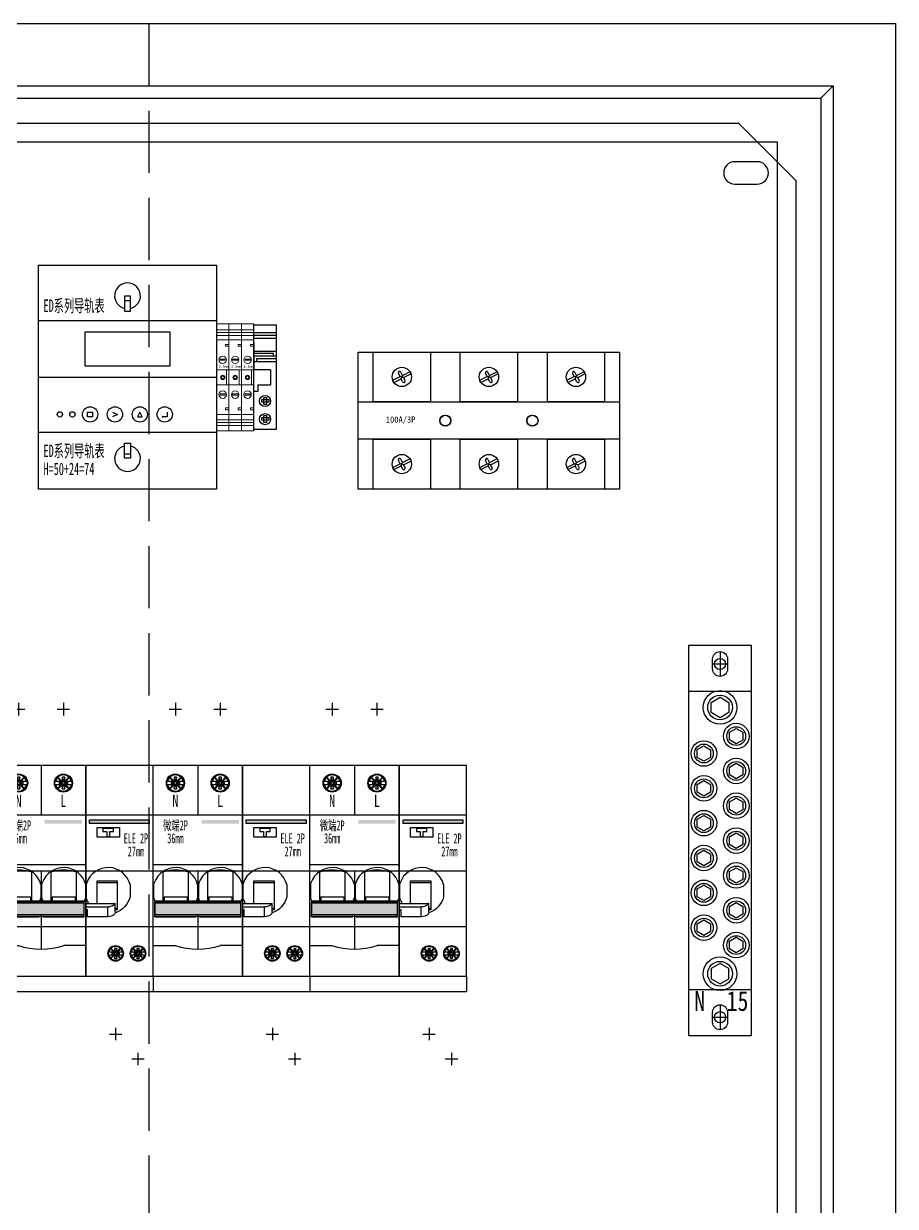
# Model space of a CAD drawing. Extents: x 1587288 to 1587888, y 413858 to 414858.
# Drawn here: x 1587537.9 to 1587888.3, y 414382.1 to 414857.5 of the extents above; entities that cross this region are included whole.
import ezdxf
from ezdxf.enums import TextEntityAlignment as Align

# ---------------------------------------------------------------- set-up
doc = ezdxf.new("R2010")
doc.units = 0
doc.header["$MEASUREMENT"] = 0
doc.linetypes.add('DASH', pattern=[0.35, 0.25, -0.1])
doc.linetypes.add('LYJS-XX', pattern=[0.35, 0.25, -0.1])
for name, color, linetype in [('LY-JS-BJ', 7, 'Continuous'), ('LY-JS-YQJ', 7, 'Continuous'), ('布置图', 20, 'Continuous')]:
    doc.layers.add(name, color=color, linetype=linetype)
doc.layers.add('LY-二次控制图', color=7, linetype='Continuous', lineweight=18)
doc.styles.add('-宋体', font='', dxfattribs={"width": 0.65})
doc.styles.add('LY-SJ-元器件', font='', dxfattribs={"width": 0.6, "height": 4})
doc.styles.add('宋体', font='', dxfattribs={"width": 0.8, "height": 3.5})
doc.styles.get('-宋体').set_extended_font_data('NSimSun')
doc.styles.get('LY-SJ-元器件').set_extended_font_data('SimSun')
doc.styles.get('宋体').set_extended_font_data('SimSun')

# ---------------------------------------------------------------- blocks, each defined once
blk = doc.blocks.new('A$C7F2E4CF4')
at = {"layer": 'LY-JS-YQJ', "color": 1, "linetype": 'DASH'}
for p, q in [((0, 5), (0, -5)), ((-3, 0), (3, 0))]:
    blk.add_line(p, q, dxfattribs=at)
at = {"layer": 'LY-JS-YQJ', "color": 0, "linetype": 'ByBlock'}
blk.add_lwpolyline([(0, 5), (0, 5, -0.414214), (3, 2), (3, -2, -0.414214), (0, -5), (0, -5, -0.414214), (-3, -2), (-3, 2, -0.414214)], format="xyb", close=True, dxfattribs=at)
blk = doc.blocks.new('15位零排2021')
at = {"layer": 'LY-JS-YQJ', "color": 2, "linetype": 'ByBlock'}
blk.add_lwpolyline([(25, 157), (25, 0), (0, 0), (0, 157)], close=True, dxfattribs=at)
for points in [[(0, 138.5), (25, 138.5)], [(25, 18.5), (0, 18.5)]]:
    blk.add_lwpolyline(points, dxfattribs=at)
at = {"layer": 'LY-JS-YQJ', "color": 3}
for points in [[(12.49, 127.91), (8.94, 129.97), (8.96, 134.07), (12.51, 136.1), (16.06, 134.04), (16.04, 129.94)], [(18.99, 117.38), (16.29, 118.95), (16.3, 122.07), (19.01, 123.62), (21.71, 122.05), (21.7, 118.93)], [(5.99, 110.38), (3.29, 111.95), (3.3, 115.07), (6.01, 116.62), (8.71, 115.05), (8.7, 111.93)], [(18.99, 103.38), (16.29, 104.95), (16.3, 108.07), (19.01, 109.62), (21.71, 108.05), (21.7, 104.93)], [(5.99, 96.38), (3.29, 97.95), (3.3, 101.07), (6.01, 102.62), (8.71, 101.05), (8.7, 97.93)], [(18.99, 89.38), (16.29, 90.95), (16.3, 94.07), (19.01, 95.62), (21.71, 94.05), (21.7, 90.93)], [(5.99, 82.38), (3.29, 83.95), (3.3, 87.07), (6.01, 88.62), (8.71, 87.05), (8.7, 83.93)], [(18.99, 75.38), (16.29, 76.95), (16.3, 80.07), (19.01, 81.62), (21.71, 80.05), (21.7, 76.93)], [(5.99, 68.38), (3.29, 69.95), (3.3, 73.07), (6.01, 74.62), (8.71, 73.05), (8.7, 69.93)], [(18.99, 61.38), (16.29, 62.95), (16.3, 66.07), (19.01, 67.62), (21.71, 66.05), (21.7, 62.93)], [(5.99, 54.38), (3.29, 55.95), (3.3, 59.07), (6.01, 60.62), (8.71, 59.05), (8.7, 55.93)], [(18.99, 47.38), (16.29, 48.95), (16.3, 52.07), (19.01, 53.62), (21.71, 52.05), (21.7, 48.93)], [(5.99, 40.38), (3.29, 41.95), (3.3, 45.07), (6.01, 46.62), (8.71, 45.05), (8.7, 41.93)], [(18.99, 33.38), (16.29, 34.95), (16.3, 38.07), (19.01, 39.62), (21.71, 38.05), (21.7, 34.93)], [(12.49, 29.09), (8.94, 27.03), (8.96, 22.93), (12.51, 20.9), (16.06, 22.96), (16.04, 27.06)]]:
    blk.add_lwpolyline(points, close=True, dxfattribs=at)
for centre, radius in [((12.5, 132.01), 6.76), ((12.5, 132.01), 4.97), ((19, 120.5), 5.14), ((19, 120.5), 3.78), ((6, 113.5), 5.14), ((6, 113.5), 3.78), ((19, 106.5), 5.14), ((19, 106.5), 3.78), ((6, 99.5), 5.14), ((6, 99.5), 3.78), ((19, 92.5), 5.14), ((19, 92.5), 3.78), ((6, 85.5), 5.14), ((6, 85.5), 3.78), ((19, 78.5), 5.14), ((19, 78.5), 3.78), ((6, 71.5), 5.14), ((6, 71.5), 3.78), ((19, 64.5), 5.14), ((19, 64.5), 3.78), ((6, 57.5), 5.14), ((6, 57.5), 3.78), ((19, 50.5), 5.14), ((19, 50.5), 3.78), ((6, 43.5), 5.14), ((6, 43.5), 3.78), ((19, 36.5), 5.14), ((19, 36.5), 3.78), ((12.5, 24.99), 6.76), ((12.5, 24.99), 4.97)]:
    blk.add_circle(centre, radius, dxfattribs=at)
at = {"layer": 'LY-JS-YQJ', "color": 0}
for p in [(12.5, 149.5), (12.5, 7.5)]:
    blk.add_blockref('A$C7F2E4CF4', p, dxfattribs=at)
at = {"layer": 'LY-JS-YQJ', "color": 1, "style": '-宋体', "width": 0.8}
blk.add_text('N', height=8, dxfattribs=at).set_placement((2.16, 10.05))
at = {"layer": 'LY-JS-YQJ', "color": 4, "style": '-宋体', "width": 0.8}
blk.add_text('15', height=8, dxfattribs=at).set_placement((15.18, 10.05))
blk = doc.blocks.new('A$Ccfe704a4')
for p, q in [((-88.21, -9.81), (-88.87, -8.52)), ((-88.04, -6.11), (-88.04, -6.07)), ((-87.24, -9.32), (-87.9, -8.03)), ((-87.76, -10.71), (-87.24, -9.32)), ((-87.24, -9.32), (-84.33, -7.85)), ((-86.79, -10.22), (-83.88, -8.75)), ((-86.75, -6.15), (-86.75, -6.07)), ((-53.21, -9.81), (-53.87, -8.52)), ((-53.04, -6.11), (-53.04, -6.07)), ((-52.24, -9.32), (-52.9, -8.03)), ((-52.76, -10.71), (-52.24, -9.32)), ((-52.24, -9.32), (-49.33, -7.85)), ((-51.79, -10.22), (-48.88, -8.75)), ((-51.75, -6.15), (-51.75, -6.07)), ((-18.21, -9.81), (-18.87, -8.52)), ((-18.04, -6.11), (-18.04, -6.07)), ((-17.24, -9.32), (-17.9, -8.03)), ((-17.76, -10.71), (-17.24, -9.32)), ((-17.24, -9.32), (-14.33, -7.85)), ((-16.79, -10.22), (-13.88, -8.75)), ((-16.75, -6.15), (-16.75, -6.07)), ((-91.17, -11.31), (-88.21, -9.81)), ((-90.7, -12.2), (-87.76, -10.71)), ((-86.79, -10.22), (-88.21, -9.81)), ((-87.16, -11.89), (-87.76, -10.71)), ((-86.19, -11.4), (-86.79, -10.22)), ((-56.17, -11.31), (-53.21, -9.81)), ((-55.7, -12.2), (-52.76, -10.71)), ((-51.79, -10.22), (-53.21, -9.81)), ((-52.16, -11.89), (-52.76, -10.71)), ((-51.19, -11.4), (-51.79, -10.22)), ((-21.17, -11.31), (-18.21, -9.81)), ((-20.7, -12.2), (-17.76, -10.71)), ((-16.79, -10.22), (-18.21, -9.81)), ((-17.16, -11.89), (-17.76, -10.71)), ((-16.19, -11.4), (-16.79, -10.22)), ((-76, -20), (-64, -20)), ((-88.04, -41.11), (-88.04, -41.07)), ((-86.75, -41.15), (-86.75, -41.07)), ((-53.04, -41.11), (-53.04, -41.07)), ((-51.75, -41.15), (-51.75, -41.07)), ((-18.04, -41.11), (-18.04, -41.07)), ((-16.75, -41.15), (-16.75, -41.07)), ((-91.17, -46.31), (-88.21, -44.81)), ((-90.7, -47.2), (-87.76, -45.71)), ((-88.21, -44.81), (-88.87, -43.52)), ((-86.79, -45.22), (-88.21, -44.81)), ((-87.24, -44.32), (-87.9, -43.03)), ((-87.76, -45.71), (-87.24, -44.32)), ((-87.16, -46.89), (-87.76, -45.71)), ((-87.24, -44.32), (-84.33, -42.85)), ((-86.79, -45.22), (-83.88, -43.75)), ((-86.19, -46.4), (-86.79, -45.22)), ((-56.17, -46.31), (-53.21, -44.81)), ((-55.7, -47.2), (-52.76, -45.71)), ((-53.21, -44.81), (-53.87, -43.52)), ((-51.79, -45.22), (-53.21, -44.81)), ((-52.24, -44.32), (-52.9, -43.03)), ((-52.76, -45.71), (-52.24, -44.32)), ((-52.16, -46.89), (-52.76, -45.71)), ((-52.24, -44.32), (-49.33, -42.85)), ((-51.79, -45.22), (-48.88, -43.75)), ((-51.19, -46.4), (-51.79, -45.22)), ((-21.17, -46.31), (-18.21, -44.81)), ((-20.7, -47.2), (-17.76, -45.71)), ((-18.21, -44.81), (-18.87, -43.52)), ((-16.79, -45.22), (-18.21, -44.81)), ((-17.24, -44.32), (-17.9, -43.03)), ((-17.76, -45.71), (-17.24, -44.32)), ((-17.16, -46.89), (-17.76, -45.71)), ((-17.24, -44.32), (-14.33, -42.85)), ((-16.79, -45.22), (-13.88, -43.75)), ((-16.19, -46.4), (-16.79, -45.22))]:
    blk.add_line(p, q)
for points in [[(-105, 0), (0, 0), (0, -55), (-105, -55)], [(-99, 0), (-76, 0), (-76, -20), (-99, -20)], [(-64, 0), (-41, 0), (-41, -20), (-64, -20)], [(-29, 0), (-6, 0), (-6, -20), (-29, -20)], [(-105, -20), (0, -20), (0, -35), (-105, -35)], [(-99, -35), (-76, -35), (-76, -55), (-99, -55)], [(-64, -35), (-41, -35), (-41, -55), (-64, -55)], [(-29, -35), (-6, -35), (-6, -55), (-29, -55)]]:
    blk.add_lwpolyline(points, close=True)
for centre, radius in [((-87.5, -9.95), 3.88), ((-52.5, -9.95), 3.88), ((-17.5, -9.95), 3.88), ((-70, -27.5), 2.15), ((-35, -27.5), 2.15), ((-87.5, -44.95), 3.88), ((-52.5, -44.95), 3.88), ((-17.5, -44.95), 3.88)]:
    blk.add_circle(centre, radius)
for centre, start, end in [((-88.38, -8.27), 26.8565, 206.8565), ((-53.38, -8.27), 26.8565, 206.8565), ((-18.38, -8.27), 26.8565, 206.8565), ((-86.67, -11.65), 206.8565, 26.8565), ((-51.67, -11.65), 206.8565, 26.8565), ((-16.67, -11.65), 206.8565, 26.8565), ((-88.38, -43.27), 26.8565, 206.8565), ((-53.38, -43.27), 26.8565, 206.8565), ((-18.38, -43.27), 26.8565, 206.8565), ((-86.67, -46.65), 206.8565, 26.8565), ((-51.67, -46.65), 206.8565, 26.8565), ((-16.67, -46.65), 206.8565, 26.8565)]:
    blk.add_arc(centre, 0.545, start, end)
at = {"insert": (-93.93, -25.82), "char_height": 2.5, "width": 3.1179, "attachment_point": 1}
blk.add_mtext('100A/3P', dxfattribs=at)
blk = doc.blocks.new('TC100A 3P')
at = {"color": 6}
for centre in [(35.36, 27.17), (70.36, 27.17)]:
    blk.add_circle(centre, 2.25, dxfattribs=at)
at = {"color": 0}
blk.add_blockref('A$Ccfe704a4', (105.36, 54.67), dxfattribs=at)
blk = doc.blocks.new('端子堵头')
at = {"layer": 'LY-JS-YQJ'}
for p, q in [((0, 39.03), (9, 39.03)), ((0, 37.96), (9, 37.96)), ((0, 36.73), (9, 36.73)), ((0, 35), (0, 24)), ((9, 35), (9, 24)), ((9, 34.58), (9, 33.47)), ((0, 31.48), (9, 31.48)), ((7.97, 30.59), (0, 30.59)), ((0, 29.53), (9, 29.53)), ((1.25, 27.32), (1.25, 28.56)), ((1.25, 28.56), (9, 28.56)), ((7.97, 29.53), (7.97, 30.59)), ((0, 27.32), (9, 27.32)), ((6.66, 24), (0, 24)), ((6.66, 24), (6.66, 18)), ((1.59, 15.27), (0, 15.27)), ((1.59, 18), (1.59, 15.27)), ((1.59, 18), (6.66, 18))]:
    blk.add_line(p, q, dxfattribs=at)
for points in [[(0, 42), (9, 42), (9, 0), (0, 0)], [(3.2, 12.05), (6.01, 12.05), (6.01, 10.99), (3.2, 10.99)], [(5.06, 12.84), (5.06, 10.03), (3.99, 10.03), (3.99, 12.84)], [(3.2, 4.76), (6.01, 4.76), (6.01, 3.69), (3.2, 3.69)], [(5.13, 5.6), (5.13, 2.79), (4.06, 2.79), (4.06, 5.6)]]:
    blk.add_lwpolyline(points, close=True, dxfattribs=at)
for centre in [(4.54, 11.43), (4.54, 4.14)]:
    blk.add_circle(centre, 2.23, dxfattribs=at)
blk = doc.blocks.new('A$C03D07FCC')
for p, q in [((0, 19.03), (5, 19.03)), ((5, 19.03), (10, 19.03)), ((0, 17.96), (5, 17.96)), ((0, 16.73), (5, 16.73)), ((5, 17.96), (10, 17.96)), ((5, 16.73), (10, 16.73)), ((5, 13.21), (3.66, 13.21)), ((3.66, 13.21), (3.66, 12.43)), ((3.66, 12.43), (5, 12.43)), ((5, 12.43), (5, 11.32)), ((10, 13.21), (8.66, 13.21)), ((8.66, 13.21), (8.66, 12.43)), ((8.66, 12.43), (10, 12.43)), ((0, 3), (5, 3)), ((4.07, 3), (4.07, -3)), ((5, 3), (10, 3)), ((9.07, 3), (9.07, -3)), ((0, -3), (5, -3)), ((5, -3), (10, -3)), ((5, -12.33), (3.66, -12.33)), ((3.66, -12.33), (3.66, -13.11)), ((3.66, -13.11), (5, -13.11)), ((10, -12.33), (8.66, -12.33)), ((8.66, -12.33), (8.66, -13.11)), ((8.66, -13.11), (10, -13.11)), ((0, -17.12), (5, -17.12)), ((0, -18.19), (5, -18.19)), ((5, -17.12), (10, -17.12)), ((5, -18.19), (10, -18.19)), ((0, -19.42), (5, -19.42)), ((5, -19.42), (10, -19.42))]:
    blk.add_line(p, q)
at = {"color": 2}
for p, q in [((10, 19.03), (15, 19.03)), ((10, 17.96), (15, 17.96)), ((10, 16.73), (15, 16.73)), ((10, 12.43), (10, 11.32)), ((15, 13.21), (13.66, 13.21)), ((13.66, 13.21), (13.66, 12.43)), ((13.66, 12.43), (15, 12.43)), ((15, 12.43), (15, 11.32)), ((10, 3), (15, 3)), ((14.07, 3), (14.07, -3)), ((10, -3), (15, -3)), ((15, -12.33), (13.66, -12.33)), ((13.66, -12.33), (13.66, -13.11)), ((13.66, -13.11), (15, -13.11)), ((10, -17.12), (15, -17.12)), ((10, -18.19), (15, -18.19)), ((10, -19.42), (15, -19.42))]:
    blk.add_line(p, q, dxfattribs=at)
for points in [[(0, 21.5), (5, 21.5), (5, -21.5), (0, -21.5)], [(5, 21.5), (10, 21.5), (10, -21.5), (5, -21.5)], [(0, 15), (5, 15), (5, -15), (0, -15)], [(5, 15), (10, 15), (10, -15), (5, -15)], [(1.47, 7.3), (3.53, 7.3), (3.53, 6.79), (1.47, 6.79)], [(6.47, 7.3), (8.53, 7.3), (8.53, 6.79), (6.47, 6.79)], [(1.47, -6.71), (3.53, -6.71), (3.53, -7.23), (1.47, -7.23)], [(6.47, -6.71), (8.53, -6.71), (8.53, -7.23), (6.47, -7.23)]]:
    blk.add_lwpolyline(points, close=True)
for points in [[(10, 21.5), (15, 21.5), (15, -21.5), (10, -21.5)], [(10, 15), (15, 15), (15, -15), (10, -15)], [(11.47, 7.3), (13.53, 7.3), (13.53, 6.79), (11.47, 6.79)], [(11.47, -6.71), (13.53, -6.71), (13.53, -7.23), (11.47, -7.23)]]:
    blk.add_lwpolyline(points, close=True, dxfattribs=at)
for centre, radius in [((2.5, 7), 1.5), ((7.5, 7), 1.5), ((2.52, -0.08), 0.879), ((2.52, -0.08), 0.879), ((2.52, -0.08), 0.59), ((7.52, -0.08), 0.879), ((7.52, -0.08), 0.879), ((7.52, -0.08), 0.59), ((2.5, -7), 1.5), ((7.5, -7), 1.5)]:
    blk.add_circle(centre, radius)
for centre, radius in [((12.5, 7), 1.5), ((12.52, -0.08), 0.879), ((12.52, -0.08), 0.879), ((12.52, -0.08), 0.59), ((12.5, -7), 1.5)]:
    blk.add_circle(centre, radius, dxfattribs=at)
at = {"layer": 'LY-二次控制图', "lineweight": -3}
blk.add_blockref('端子堵头', (15, -21), dxfattribs=at)
at = {"char_height": 1, "width": 2.5692, "attachment_point": 1}
for insert in [(0.91, 4.81), (5.91, 4.81)]:
    blk.add_mtext('2.5mm', dxfattribs=dict(at, insert=insert))
at = {"color": 2, "insert": (10.91, 4.81), "char_height": 1, "width": 2.5692, "attachment_point": 1}
blk.add_mtext('2.5mm', dxfattribs=at)
blk = doc.blocks.new('ED系列导轨表-海恩德')
for p, q in [((34.53, 30.78), (36.97, 30.78)), ((29.7, -14.01), (31.7, -14.94)), ((40.7, -14.01), (39.7, -15.86)), ((41.7, -15.86), (40.7, -14.01)), ((31.7, -14.94), (29.7, -15.86)), ((39.7, -15.86), (41.7, -15.86)), ((49.7, -15.86), (50.04, -15.61)), ((49.7, -15.86), (50.04, -16.11)), ((34.53, -30.78), (36.97, -30.78))]:
    blk.add_line(p, q)
at = {"color": 1}
blk.add_line((0, 0), (71.5, 0), dxfattribs=at)
for points in [[(0, 45), (71.5, 45), (71.5, -45), (0, -45)], [(34.53, 26.56), (36.97, 26.56), (36.97, 32.53), (34.53, 32.53)], [(18.77, 18.28), (52.73, 18.28), (52.73, 4.5), (18.77, 4.5)], [(19.7, -14.01), (21.7, -14.01), (21.7, -15.86), (19.7, -15.86)], [(34.53, -26.56), (36.97, -26.56), (36.97, -32.53), (34.53, -32.53)]]:
    blk.add_lwpolyline(points, close=True)
at = {"color": 3}
blk.add_lwpolyline([(0, 22.83), (71.5, 22.83), (71.5, -22.17), (0, -22.17)], close=True, dxfattribs=at)
blk.add_lwpolyline([(51.7, -14.01), (51.7, -15.86), (49.7, -15.86)])
for centre, radius in [((8.57, -14.94), 1.06), ((13.57, -14.94), 1.06), ((20.7, -14.94), 3.07), ((30.7, -14.94), 3.07), ((40.7, -14.94), 3.07), ((50.7, -14.94), 3.07)]:
    blk.add_circle(centre, radius)
for centre, start, end in [((35.75, 32.71), 283.6038, 256.3962), ((35.75, -32.71), 103.6038, 76.3962)]:
    blk.add_arc(centre, 5.18, start, end)
at = {"layer": 'LY-二次控制图', "color": 4, "lineweight": -3, "style": '宋体', "width": 0.6}
for s, p in [('ED系列导轨表', (2.01, 26.24)), ('ED系列导轨表', (2.01, -32.11)), ('H=50+24=74', (2.01, -39.34))]:
    blk.add_text(s, height=5, dxfattribs=at).set_placement(p)
blk = doc.blocks.new('微端2P+ELE-63mm-2022.1')
h = blk.add_hatch(color=3)
h.dxf.hatch_style = 1
h.paths.add_polyline_path([(34.5, 19), (34.5, 20.5), (19.5, 20.5), (19.5, 19)])
h = blk.add_hatch(color=3)
h.dxf.hatch_style = 1
h.paths.add_polyline_path([(61.5, 19), (61.5, 20.5), (37.5, 20.5), (37.5, 19)])
h = blk.add_hatch(color=0)
h.dxf.hatch_style = 1
h.paths.add_polyline_path([(0.7, -12.97), (0.7, -17.47), (35.3, -17.47), (35.3, -12.97)])
at = {"color": 1}
for p, q in [((9, 67.5), (9, 62.5)), ((27, 67.5), (27, 62.5)), ((6.5, 65), (11.5, 65)), ((24.5, 65), (29.5, 65)), ((0, 0), (63, 0))]:
    blk.add_line(p, q, dxfattribs=at)
at = {"color": 0}
for p, q in [((0, 42.5), (36, 42.5)), ((0, -42.5), (0, 42.5)), ((18, 42.5), (18, 22.5)), ((36, 42.5), (36, -42.5)), ((63, -42.5), (63, 42.5)), ((0, 22.5), (36, 22.5)), ((36, 2.5), (0, 2.5)), ((18, 0), (18, -12.22)), ((18, -17.47), (18, -31.46)), ((48.65, -15.61), (47.85, -15.61)), ((36, -22.5), (0, -22.5)), ((0, -42.5), (0, -48.5)), ((36, -42.5), (0, -42.5)), ((63, -42.5), (63, -48.5)), ((0, -48.5), (63, -48.5))]:
    blk.add_line(p, q, dxfattribs=at)
at = {"color": 0, "linetype": 'Continuous', "lineweight": 25}
for p, q in [((5.58, 34.71), (7.95, 34.71)), ((7.95, 35.91), (5.59, 35.91)), ((6.7, 37.82), (6.49, 37.61)), ((6.49, 37.61), (6.6, 37.5)), ((6.6, 37.5), (8.15, 35.95)), ((8.15, 34.67), (6.6, 33.12)), ((6.81, 37.71), (6.7, 37.82)), ((8.39, 36.13), (6.81, 37.71)), ((6.81, 32.91), (8.39, 34.49)), ((7.25, 35.91), (8, 35.46)), ((7.25, 35.91), (7.25, 34.71)), ((7.25, 34.71), (8, 35.16)), ((8, 35.46), (8, 35.16)), ((8.25, 35.46), (8, 35.46)), ((8, 35.16), (8.25, 35.16)), ((9.5, 37.66), (8.5, 37.66)), ((8.5, 37.66), (8.5, 36.46)), ((8.5, 37.66), (8.85, 36.31)), ((8.5, 36.46), (8.85, 35.96)), ((8.5, 34.16), (8.85, 34.65)), ((8.5, 32.96), (8.85, 34.31)), ((8.5, 34.16), (8.5, 32.96)), ((9.15, 36.31), (8.85, 36.31)), ((8.85, 36.31), (8.85, 35.96)), ((8.85, 34.65), (8.85, 34.31)), ((8.85, 34.31), (9.15, 34.31)), ((9.5, 37.66), (9.15, 36.31)), ((9.5, 36.46), (9.15, 35.96)), ((9.15, 35.96), (9.15, 36.31)), ((9.15, 34.31), (9.15, 34.66)), ((9.5, 34.16), (9.15, 34.66)), ((9.15, 34.31), (9.5, 32.96)), ((9.5, 36.46), (9.5, 37.66)), ((9.5, 32.96), (9.5, 34.16)), ((11.19, 37.71), (9.61, 36.13)), ((9.61, 34.49), (11.19, 32.91)), ((10, 35.46), (9.75, 35.46)), ((9.75, 35.16), (10, 35.16)), ((9.85, 35.95), (11.4, 37.5)), ((11.4, 33.12), (9.85, 34.67)), ((10.75, 35.91), (10, 35.46)), ((10, 35.16), (10, 35.46)), ((10.75, 34.71), (10, 35.16)), ((12.42, 35.91), (10.05, 35.91)), ((10.05, 34.71), (12.41, 34.71)), ((10.75, 34.71), (10.75, 35.91)), ((11.3, 37.82), (11.19, 37.71)), ((11.51, 37.61), (11.3, 37.82)), ((11.4, 37.5), (11.51, 37.61)), ((23.58, 34.71), (25.95, 34.71)), ((25.95, 35.91), (23.59, 35.91)), ((24.7, 37.82), (24.49, 37.61)), ((24.49, 37.61), (24.6, 37.5)), ((24.6, 37.5), (26.15, 35.95)), ((26.15, 34.67), (24.6, 33.12)), ((24.81, 37.71), (24.7, 37.82)), ((26.39, 36.13), (24.81, 37.71)), ((24.81, 32.91), (26.39, 34.49)), ((25.25, 35.91), (25.25, 34.71)), ((25.25, 35.91), (26, 35.46)), ((25.25, 34.71), (26, 35.16)), ((26.25, 35.46), (26, 35.46)), ((26, 35.46), (26, 35.16)), ((26, 35.16), (26.25, 35.16)), ((26.5, 37.66), (26.5, 36.46)), ((26.5, 37.66), (26.85, 36.31)), ((27.5, 37.66), (26.5, 37.66)), ((26.5, 36.46), (26.85, 35.96)), ((26.5, 34.16), (26.85, 34.65)), ((26.5, 32.96), (26.85, 34.31)), ((26.5, 34.16), (26.5, 32.96)), ((26.85, 36.31), (26.85, 35.96)), ((27.15, 36.31), (26.85, 36.31)), ((26.85, 34.65), (26.85, 34.31)), ((26.85, 34.31), (27.15, 34.31)), ((27.5, 37.66), (27.15, 36.31)), ((27.5, 36.46), (27.15, 35.96)), ((27.15, 35.96), (27.15, 36.31)), ((27.5, 34.16), (27.15, 34.66)), ((27.15, 34.31), (27.15, 34.66)), ((27.15, 34.31), (27.5, 32.96)), ((27.5, 36.46), (27.5, 37.66)), ((27.5, 32.96), (27.5, 34.16)), ((29.19, 37.71), (27.61, 36.13)), ((27.61, 34.49), (29.19, 32.91)), ((28, 35.46), (27.75, 35.46)), ((27.75, 35.16), (28, 35.16)), ((27.85, 35.95), (29.4, 37.5)), ((29.4, 33.12), (27.85, 34.67)), ((28.75, 35.91), (28, 35.46)), ((28, 35.16), (28, 35.46)), ((28.75, 34.71), (28, 35.16)), ((30.42, 35.91), (28.05, 35.91)), ((28.05, 34.71), (30.41, 34.71)), ((28.75, 34.71), (28.75, 35.91)), ((29.3, 37.82), (29.19, 37.71)), ((29.51, 37.61), (29.3, 37.82)), ((29.4, 37.5), (29.51, 37.61)), ((6.6, 33.12), (6.49, 33.01)), ((6.49, 33.01), (6.7, 32.8)), ((6.7, 32.8), (6.81, 32.91)), ((8.5, 32.96), (9.5, 32.96)), ((9, 31.81), (9, 32.06)), ((11.19, 32.91), (11.3, 32.8)), ((11.3, 32.8), (11.51, 33.01)), ((11.51, 33.01), (11.4, 33.12)), ((24.6, 33.12), (24.49, 33.01)), ((24.49, 33.01), (24.7, 32.8)), ((24.7, 32.8), (24.81, 32.91)), ((26.5, 32.96), (27.5, 32.96)), ((27, 31.81), (27, 32.06)), ((29.19, 32.91), (29.3, 32.8)), ((29.3, 32.8), (29.51, 33.01)), ((29.51, 33.01), (29.4, 33.12)), ((4.1, -12.22), (4.1, -0.35)), ((14.1, -0.35), (14.1, -12.22)), ((22.1, -12.22), (22.1, -0.35)), ((32.1, -0.35), (32.1, -12.22)), ((40.55, -13.08), (40.55, -3.94)), ((40.55, -3.94), (48.65, -3.94)), ((40.55, -4.67), (48.65, -4.67)), ((48.65, -3.94), (48.65, -15.61)), ((0.25, -5.47), (0.25, -10.49)), ((17.95, -5.47), (17.95, -10.49)), ((18.25, -5.47), (18.25, -10.49)), ((35.95, -5.47), (35.95, -10.49)), ((36.11, -5.47), (36.11, -10.49)), ((53.81, -5.47), (53.81, -10.49)), ((0.7, -12.22), (0.7, -12.44)), ((35.3, -12.22), (0.7, -12.22)), ((35.3, -12.44), (0.7, -12.44)), ((0.7, -18.44), (0.7, -12.44)), ((35.3, -12.97), (0.7, -12.97)), ((0.7, -12.97), (0.7, -17.47)), ((4.45, -10.38), (13.75, -10.38)), ((4.45, -10.38), (4.45, -12.22)), ((13.75, -10.38), (13.75, -12.22)), ((22.45, -10.38), (31.75, -10.38)), ((22.45, -10.38), (22.45, -12.22)), ((31.75, -10.38), (31.75, -12.22)), ((35.3, -12.44), (35.3, -12.22)), ((35.3, -18.44), (35.3, -12.44)), ((35.3, -17.47), (35.3, -12.97)), ((36, -13.09), (47.68, -13.09)), ((40.55, -13.08), (47.85, -13.08)), ((47.85, -16.51), (47.85, -13.08)), ((0.7, -17.47), (35.3, -17.47)), ((0.7, -18.13), (35.3, -18.13)), ((0.7, -18.44), (17.3, -18.44)), ((18.7, -18.44), (35.3, -18.44)), ((36, -14.38), (44.85, -14.38)), ((36, -15.45), (36.55, -15.45)), ((36.55, -15.61), (36, -15.61)), ((36.55, -15.45), (36.55, -18.44)), ((44.85, -18.44), (36.55, -18.44)), ((44.85, -18.44), (44.85, -14.38)), ((47.85, -14.99), (48.65, -14.99)), ((47.07, -32.65), (45.04, -32.65)), ((46, -31.01), (45.82, -31.19)), ((45.82, -31.19), (45.91, -31.29)), ((45.91, -31.29), (47.24, -32.62)), ((46.09, -31.1), (46, -31.01)), ((47.45, -32.46), (46.09, -31.1)), ((46.47, -32.65), (46.47, -33.68)), ((46.47, -32.65), (47.11, -33.04)), ((47.11, -33.04), (47.11, -33.29)), ((47.33, -33.04), (47.11, -33.04)), ((47.54, -31.15), (47.84, -32.31)), ((47.54, -31.15), (47.54, -32.18)), ((48.4, -31.15), (47.54, -31.15)), ((47.54, -32.18), (47.84, -32.61)), ((48.1, -32.31), (47.84, -32.31)), ((47.84, -32.31), (47.84, -32.61)), ((48.4, -31.15), (48.1, -32.31)), ((48.4, -32.18), (48.1, -32.61)), ((48.1, -32.61), (48.1, -32.31)), ((48.4, -32.18), (48.4, -31.15)), ((49.85, -31.1), (48.49, -32.46)), ((48.83, -33.04), (48.61, -33.04)), ((48.7, -32.62), (50.03, -31.29)), ((49.47, -32.65), (48.83, -33.04)), ((48.83, -33.29), (48.83, -33.04)), ((50.9, -32.65), (48.87, -32.65)), ((49.47, -33.68), (49.47, -32.65)), ((49.94, -31.01), (49.85, -31.1)), ((50.12, -31.19), (49.94, -31.01)), ((50.03, -31.29), (50.12, -31.19)), ((56.07, -32.65), (54.04, -32.65)), ((55, -31.01), (54.82, -31.19)), ((54.82, -31.19), (54.91, -31.29)), ((54.91, -31.29), (56.24, -32.62)), ((55.09, -31.1), (55, -31.01)), ((56.45, -32.46), (55.09, -31.1)), ((55.47, -32.65), (55.47, -33.68)), ((55.47, -32.65), (56.11, -33.04)), ((56.11, -33.04), (56.11, -33.29)), ((56.33, -33.04), (56.11, -33.04)), ((56.54, -31.15), (56.84, -32.31)), ((56.54, -31.15), (56.54, -32.18)), ((57.4, -31.15), (56.54, -31.15)), ((56.54, -32.18), (56.84, -32.61)), ((57.1, -32.31), (56.84, -32.31)), ((56.84, -32.31), (56.84, -32.61)), ((57.4, -31.15), (57.1, -32.31)), ((57.4, -32.18), (57.1, -32.61)), ((57.1, -32.61), (57.1, -32.31)), ((57.4, -32.18), (57.4, -31.15)), ((58.85, -31.1), (57.49, -32.46)), ((57.83, -33.04), (57.61, -33.04)), ((57.7, -32.62), (59.03, -31.29)), ((58.47, -32.65), (57.83, -33.04)), ((57.83, -33.29), (57.83, -33.04)), ((59.9, -32.65), (57.87, -32.65)), ((58.47, -33.68), (58.47, -32.65)), ((58.94, -31.01), (58.85, -31.1)), ((59.12, -31.19), (58.94, -31.01)), ((59.03, -31.29), (59.12, -31.19)), ((45.04, -33.68), (47.07, -33.68)), ((45.91, -35.04), (45.82, -35.14)), ((45.82, -35.14), (46, -35.32)), ((47.24, -33.71), (45.91, -35.04)), ((46, -35.32), (46.09, -35.23)), ((46.09, -35.23), (47.45, -33.87)), ((46.47, -33.68), (47.11, -33.29)), ((47.11, -33.29), (47.33, -33.29)), ((47.54, -34.15), (47.84, -33.73)), ((47.54, -35.18), (47.84, -34.02)), ((47.54, -34.15), (47.54, -35.18)), ((47.54, -35.18), (48.4, -35.18)), ((47.84, -33.73), (47.84, -34.02)), ((47.84, -34.02), (48.1, -34.02)), ((47.97, -36.17), (47.97, -35.95)), ((48.1, -34.02), (48.1, -33.72)), ((48.4, -34.15), (48.1, -33.72)), ((48.1, -34.02), (48.4, -35.18)), ((48.4, -35.18), (48.4, -34.15)), ((48.49, -33.87), (49.85, -35.23)), ((48.61, -33.29), (48.83, -33.29)), ((50.03, -35.04), (48.7, -33.71)), ((49.47, -33.68), (48.83, -33.29)), ((48.87, -33.68), (50.89, -33.68)), ((49.85, -35.23), (49.94, -35.32)), ((49.94, -35.32), (50.12, -35.14)), ((50.12, -35.14), (50.03, -35.04)), ((54.04, -33.68), (56.07, -33.68)), ((54.91, -35.04), (54.82, -35.14)), ((54.82, -35.14), (55, -35.32)), ((56.24, -33.71), (54.91, -35.04)), ((55, -35.32), (55.09, -35.23)), ((55.09, -35.23), (56.45, -33.87)), ((55.47, -33.68), (56.11, -33.29)), ((56.11, -33.29), (56.33, -33.29)), ((56.54, -34.15), (56.84, -33.73)), ((56.54, -35.18), (56.84, -34.02)), ((56.54, -34.15), (56.54, -35.18)), ((56.54, -35.18), (57.4, -35.18)), ((56.84, -33.73), (56.84, -34.02)), ((56.84, -34.02), (57.1, -34.02)), ((56.97, -36.17), (56.97, -35.95)), ((57.1, -34.02), (57.1, -33.72)), ((57.4, -34.15), (57.1, -33.72)), ((57.1, -34.02), (57.4, -35.18)), ((57.4, -35.18), (57.4, -34.15)), ((57.49, -33.87), (58.85, -35.23)), ((57.61, -33.29), (57.83, -33.29)), ((59.03, -35.04), (57.7, -33.71)), ((58.47, -33.68), (57.83, -33.29)), ((57.87, -33.68), (59.89, -33.68)), ((58.85, -35.23), (58.94, -35.32)), ((58.94, -35.32), (59.12, -35.14)), ((59.12, -35.14), (59.03, -35.04))]:
    blk.add_line(p, q, dxfattribs=at)
at = {"color": 1, "linetype": 'ByBlock'}
for p, q in [((45.47, -65.6), (50.47, -65.6)), ((47.97, -63.1), (47.97, -68.1)), ((54.47, -75.6), (59.47, -75.6)), ((56.97, -73.1), (56.97, -78.1))]:
    blk.add_line(p, q, dxfattribs=at)
at = {"color": 0}
for points in [[(63, -42.5), (36, -42.5), (36, 42.5), (63, 42.5)], [(36, 22.5), (63, 22.5)], [(42.9, 17), (42.9, 15.8), (44.4, 15.8), (44.4, 13.8), (45.6, 13.8), (45.6, 15.8), (47.1, 15.8), (47.1, 17), (42.9, 17)], [(63, -22.5), (36, -22.5)], [(0, -30.05), (8.89, -30.05)], [(36, -30.05), (27.11, -30.05)]]:
    blk.add_lwpolyline(points, dxfattribs=at)
at = {"color": 0, "linetype": 'Continuous', "lineweight": 25}
for points in [[(8.85, 35.96, -0.008657), (8.83, 35.88, -0.023793), (8.8, 35.81, -0.091571), (8.7, 35.65, -0.078411), (8.54, 35.53, -0.073505), (8.41, 35.48, -0.017685), (8.36, 35.47, -0.010456), (8.3, 35.46, -0.005778), (8.25, 35.46)], [(8.25, 35.16, -0.00869), (8.33, 35.15, -0.023887), (8.41, 35.14, -0.086312), (8.57, 35.07, -0.089889), (8.74, 34.92, -0.067544), (8.8, 34.81, -0.017754), (8.82, 34.76, -0.010496), (8.84, 34.71, -0.005799), (8.85, 34.65)], [(9.75, 35.46, -0.008656), (9.67, 35.47, -0.023792), (9.59, 35.48, -0.085963), (9.43, 35.54, -0.089526), (9.26, 35.69, -0.067272), (9.2, 35.81, -0.017683), (9.18, 35.86, -0.010455), (9.16, 35.91, -0.005777), (9.15, 35.96)], [(9.15, 34.66, -0.008657), (9.17, 34.74, -0.023793), (9.2, 34.81, -0.091571), (9.3, 34.96, -0.078412), (9.46, 35.09, -0.073501), (9.59, 35.14, -0.017684), (9.64, 35.15, -0.010456), (9.7, 35.15, -0.005777), (9.75, 35.16)], [(26.85, 35.96, -0.008657), (26.83, 35.88, -0.023793), (26.8, 35.81, -0.091571), (26.7, 35.65, -0.078411), (26.54, 35.53, -0.073505), (26.41, 35.48, -0.017685), (26.36, 35.47, -0.010456), (26.3, 35.46, -0.005778), (26.25, 35.46)], [(26.25, 35.16, -0.00869), (26.33, 35.15, -0.023887), (26.41, 35.14, -0.086312), (26.57, 35.07, -0.089889), (26.74, 34.92, -0.067544), (26.8, 34.81, -0.017754), (26.82, 34.76, -0.010496), (26.84, 34.71, -0.005799), (26.85, 34.65)], [(27.75, 35.46, -0.008656), (27.67, 35.47, -0.023792), (27.59, 35.48, -0.085963), (27.43, 35.54, -0.089526), (27.26, 35.69, -0.067272), (27.2, 35.81, -0.017683), (27.18, 35.86, -0.010455), (27.16, 35.91, -0.005777), (27.15, 35.96)], [(27.15, 34.66, -0.008657), (27.17, 34.74, -0.023793), (27.2, 34.81, -0.091571), (27.3, 34.96, -0.078412), (27.46, 35.09, -0.073501), (27.59, 35.14, -0.017684), (27.64, 35.15, -0.010456), (27.7, 35.15, -0.005777), (27.75, 35.16)], [(17.95, -5.47, 0.325898), (9.48, 1.36, 0.327549), (0.48, -4.75, 0.019903), (0.25, -5.47)], [(4.1, -0.35, -0.057791), (7.63, 0.35, -0.021426), (9.1, 0.42)], [(9.1, 0.42, -0.062866), (13.22, -0.09, -0.011925), (13.81, -0.26, -0.00278), (14.1, -0.35)], [(35.95, -5.47, 0.325898), (27.48, 1.36, 0.327549), (18.48, -4.75, 0.019903), (18.25, -5.47)], [(22.1, -0.35, -0.057791), (25.63, 0.35, -0.021426), (27.1, 0.42)], [(27.1, 0.42, -0.062866), (31.22, -0.09, -0.011925), (31.81, -0.26, -0.00278), (32.1, -0.35)], [(53.81, -5.47, 0.325898), (45.34, 1.36, 0.327549), (36.34, -4.75, 0.019903), (36.11, -5.47)], [(0.95, -12.22, -0.004985), (0.8, -11.97, -0.030991), (0.56, -11.44, -0.01067), (0.46, -11.16, -0.005787), (0.39, -10.94, -0.003458), (0.32, -10.72, -0.001919), (0.25, -10.49)], [(17.95, -10.49, -0.002854), (17.85, -10.83, -0.004585), (17.78, -11.05, -0.019111), (17.6, -11.55, -0.037551), (17.32, -12.12, -0.002555), (17.26, -12.22)], [(18.95, -12.22, -0.004985), (18.8, -11.97, -0.030991), (18.56, -11.44, -0.01067), (18.46, -11.16, -0.005787), (18.39, -10.94, -0.003458), (18.32, -10.72, -0.001919), (18.25, -10.49)], [(35.95, -10.49, -0.002854), (35.85, -10.83, -0.004585), (35.78, -11.05, -0.019111), (35.6, -11.55, -0.037551), (35.32, -12.12, -0.002555), (35.26, -12.22)], [(37.19, -13.09, -0.001795), (36.72, -12.11, -0.00414), (36.48, -11.57, -0.009598), (36.28, -11.1, -0.013431), (36.18, -10.85, -0.015877), (36.14, -10.72, -0.023788), (36.12, -10.63, -0.050604), (36.11, -10.53, -0.012356), (36.11, -10.49)], [(44.85, -14.38, 0.009763), (45.08, -14.37, 0.05752), (46.08, -14.21, 0.073734), (46.98, -13.81, 0.073656), (47.49, -13.36, 0.028209), (47.59, -13.23, 0.012152), (47.68, -13.09)], [(47.85, -13.22, 0.010405), (47.85, -13.21, 0.052357), (47.85, -13.2, 0.052352), (47.84, -13.19, 0.046202), (47.83, -13.17, 0.029578), (47.82, -13.16, 0.02368), (47.8, -13.15, 0.017967), (47.78, -13.14, 0.014665), (47.76, -13.13, 0.011695), (47.74, -13.12, 0.016038), (47.7, -13.1, 0.002868), (47.68, -13.09)], [(53.81, -10.49, -0.25096), (47.8, -16.87)], [(47.85, -16.51, -0.010744), (47.85, -16.6, -0.101991), (47.7, -17.11, -0.08255), (47.35, -17.58, -0.05423), (46.92, -17.91, -0.059873), (46.2, -18.23, -0.070818), (45, -18.44, -0.004299), (44.85, -18.44)], [(47.84, -32.61, -0.008657), (47.82, -32.67, -0.023793), (47.8, -32.74, -0.091571), (47.71, -32.87, -0.078411), (47.58, -32.98, -0.073505), (47.46, -33.02, -0.017685), (47.42, -33.03, -0.010456), (47.37, -33.03, -0.005778), (47.33, -33.04)], [(48.61, -33.04, -0.008656), (48.54, -33.03, -0.023792), (48.48, -33.02, -0.085963), (48.34, -32.96, -0.089526), (48.2, -32.83, -0.067272), (48.14, -32.74, -0.017683), (48.12, -32.69, -0.010455), (48.11, -32.65, -0.005777), (48.1, -32.61)], [(56.84, -32.61, -0.008657), (56.82, -32.67, -0.023793), (56.8, -32.74, -0.091571), (56.71, -32.87, -0.078411), (56.58, -32.98, -0.073505), (56.46, -33.02, -0.017685), (56.42, -33.03, -0.010456), (56.37, -33.03, -0.005778), (56.33, -33.04)], [(57.61, -33.04, -0.008656), (57.54, -33.03, -0.023792), (57.48, -33.02, -0.085963), (57.34, -32.96, -0.089526), (57.2, -32.83, -0.067272), (57.14, -32.74, -0.017683), (57.12, -32.69, -0.010455), (57.11, -32.65, -0.005777), (57.1, -32.61)], [(47.33, -33.29, -0.00869), (47.39, -33.3, -0.023887), (47.46, -33.31, -0.086312), (47.6, -33.37, -0.089889), (47.74, -33.5, -0.067544), (47.8, -33.6, -0.017754), (47.81, -33.64, -0.010496), (47.83, -33.68, -0.005799), (47.84, -33.73)], [(48.1, -33.72, -0.008657), (48.12, -33.66, -0.023793), (48.14, -33.59, -0.091571), (48.23, -33.46, -0.078412), (48.36, -33.35, -0.073501), (48.48, -33.31, -0.017684), (48.52, -33.3, -0.010456), (48.57, -33.3, -0.005777), (48.61, -33.29)], [(56.33, -33.29, -0.00869), (56.39, -33.3, -0.023887), (56.46, -33.31, -0.086312), (56.6, -33.37, -0.089889), (56.74, -33.5, -0.067544), (56.8, -33.6, -0.017754), (56.81, -33.64, -0.010496), (56.83, -33.68, -0.005799), (56.84, -33.73)], [(57.1, -33.72, -0.008657), (57.12, -33.66, -0.023793), (57.14, -33.59, -0.091571), (57.23, -33.46, -0.078412), (57.36, -33.35, -0.073501), (57.48, -33.31, -0.017684), (57.52, -33.3, -0.010456), (57.57, -33.3, -0.005777), (57.61, -33.29)]]:
    blk.add_lwpolyline(points, format="xyb", dxfattribs=at)
at = {"color": 3}
blk.add_lwpolyline([(37.5, 20.5), (61.5, 20.5), (61.5, 19), (37.5, 19)], close=True, dxfattribs=at)
at = {"color": 0}
blk.add_lwpolyline([(40.5, 17.5), (49.5, 17.5), (49.5, 13.5), (40.5, 13.5)], close=True, dxfattribs=at)
for centre, radius in [((9, 35.31), 3.64), ((9, 35.31), 3.39), ((27, 35.31), 3.64), ((27, 35.31), 3.39), ((47.97, -33.16), 3.12), ((47.97, -33.16), 2.91), ((56.97, -33.16), 3.12), ((56.97, -33.16), 2.91)]:
    blk.add_circle(centre, radius, dxfattribs=at)
at = {"color": 0, "linetype": 'Continuous', "lineweight": 25}
for centre, radius in [((9, 35.31), 3.5), ((27, 35.31), 3.5), ((47.97, -33.16), 3), ((56.97, -33.16), 3)]:
    blk.add_circle(centre, radius, dxfattribs=at)
for centre, radius, start, end in [((9, 35.31), 3.25, 47.6454, 132.3546), ((27, 35.31), 3.25, 47.6454, 132.3546), ((9, 35.31), 3.25, 137.6454, 169.3613), ((9, 35.31), 3.25, 190.6387, 222.3546), ((7.95, 36.46), 0.552, 270, 360), ((7.95, 34.16), 0.552, 0, 90), ((10.05, 36.46), 0.552, 180, 270), ((10.05, 34.16), 0.552, 90, 180), ((9, 35.31), 3.25, 10.6387, 42.3546), ((9, 35.31), 3.25, 317.6454, 349.3613), ((27, 35.31), 3.25, 137.6454, 169.3613), ((27, 35.31), 3.25, 190.6387, 222.3546), ((25.95, 36.46), 0.552, 270, 360), ((25.95, 34.16), 0.552, 0, 90), ((28.05, 36.46), 0.552, 180, 270), ((28.05, 34.16), 0.552, 90, 180), ((27, 35.31), 3.25, 10.6387, 42.3546), ((27, 35.31), 3.25, 317.6454, 349.3613), ((9, 35.31), 3.25, 227.6454, 312.3546), ((27, 35.31), 3.25, 227.6454, 312.3546), ((47.97, -33.16), 2.79, 137.6454, 169.3613), ((47.97, -33.16), 2.79, 47.6454, 132.3546), ((47.07, -32.18), 0.474, 270, 360), ((48.87, -32.18), 0.474, 180, 270), ((47.97, -33.16), 2.79, 10.6387, 42.3546), ((56.97, -33.16), 2.79, 137.6454, 169.3613), ((56.97, -33.16), 2.79, 47.6454, 132.3546), ((56.07, -32.18), 0.474, 270, 360), ((57.87, -32.18), 0.474, 180, 270), ((56.97, -33.16), 2.79, 10.6387, 42.3546), ((47.97, -33.16), 2.79, 190.6387, 222.3546), ((47.97, -33.16), 2.79, 227.6454, 312.3546), ((47.07, -34.15), 0.474, 0, 90), ((48.87, -34.15), 0.474, 90, 180), ((47.97, -33.16), 2.79, 317.6454, 349.3613), ((56.97, -33.16), 2.79, 190.6387, 222.3546), ((56.97, -33.16), 2.79, 227.6454, 312.3546), ((56.07, -34.15), 0.474, 0, 90), ((57.87, -34.15), 0.474, 90, 180), ((56.97, -33.16), 2.79, 317.6454, 349.3613)]:
    blk.add_arc(centre, radius, start, end, dxfattribs=at)
at = {"color": 0}
blk.add_arc((18, -1.43), 30.03, 252.3363, 287.6637, dxfattribs=at)
at = {"color": 0, "style": 'LY-SJ-元器件', "width": 0.7}
for s, p in [('N', (9, 28.16)), ('L', (27, 28.16))]:
    blk.add_text(s, height=5, dxfattribs=at).set_placement(p, align=Align.MIDDLE)
at = {"color": 1, "style": 'LY-SJ-元器件', "width": 0.6}
for s, p in [('微端2P', (9, 18.37)), ('36mm', (9, 13.08))]:
    blk.add_text(s, height=4, dxfattribs=at).set_placement(p, align=Align.MIDDLE)
at = {"color": 4, "style": 'LY-SJ-元器件', "width": 0.6}
for s, p in [('ELE 2P', (56.13, 13.08)), ('27mm', (56.13, 7.82))]:
    blk.add_text(s, height=4, dxfattribs=at).set_placement(p, align=Align.MIDDLE)
blk = doc.blocks.new('600-1000-明-底板')
at = {"layer": 'LY-JS-BJ', "color": 1}
blk.add_lwpolyline([(-237, 460), (237, 460), (260, 437), (260, -437), (237, -460), (-237, -460), (-260, -437), (-260, 437)], close=True, dxfattribs=at)
blk.add_lwpolyline([(244.5, 444.5), (235.5, 444.5, 1), (235.5, 435.5), (244.5, 435.5, 1)], format="xyb", close=True, dxfattribs=at)

msp = doc.modelspace()

# ---------------------------------------------------------------- linework, layer by layer
at = {"color": 6}
for centre in [(1587817.84, 414600.14), (1587817.84, 414458.14)]:
    msp.add_circle(centre, 2.25, dxfattribs=at)
at = {"layer": 'LY-JS-BJ', "color": 6, "linetype": 'LYJS-XX', "ltscale": 100}
msp.add_line((1587588.29, 414857.51), (1587588.29, 413857.51), dxfattribs=at)
at = {"layer": 'LY-JS-BJ', "color": 6, "ltscale": 50}
msp.add_line((1587863.29, 414832.51), (1587858.29, 414827.51), dxfattribs=at)
for points in [[(1587313.29, 414832.51), (1587863.29, 414832.51), (1587863.29, 413882.51), (1587313.29, 413882.51)], [(1587318.29, 414827.51), (1587858.29, 414827.51), (1587858.29, 413887.51), (1587318.29, 413887.51)]]:
    msp.add_lwpolyline(points, close=True, dxfattribs=at)
at = {"layer": 'LY-JS-BJ', "color": 6, "linetype": 'LYJS-XX', "lineweight": -3}
msp.add_lwpolyline([(1587335.79, 414810.01), (1587840.79, 414810.01), (1587840.79, 413905.01), (1587335.79, 413905.01)], close=True, dxfattribs=at)
at = {"layer": '布置图', "ltscale": 50}
msp.add_lwpolyline([(1587288.29, 414857.51), (1587888.29, 414857.51), (1587888.29, 413857.51), (1587288.29, 413857.51)], close=True, dxfattribs=at)

# ---------------------------------------------------------------- block references
at = {"color": 6}
for name, p in [('ED系列导轨表-海恩德', (1587543.93, 414715.4)), ('TC100A 3P', (1587672.06, 414670.79)), ('15位零排2021', (1587805.34, 414450.64)), ('微端2P+ELE-63mm-2022.1', (1587526.92, 414516.96)), ('微端2P+ELE-63mm-2022.1', (1587589.92, 414516.96)), ('微端2P+ELE-63mm-2022.1', (1587652.92, 414516.96))]:
    msp.add_blockref(name, p, dxfattribs=at)
at = {"layer": 'LY-JS-BJ', "color": 6, "lineweight": -3}
msp.add_blockref('600-1000-明-底板', (1587588.29, 414357.51), dxfattribs=at)
at = {"layer": 'LY-二次控制图', "color": 6, "lineweight": -3}
msp.add_blockref('A$C03D07FCC', (1587615.43, 414715.4), dxfattribs=at)

doc.saveas('drawing.dxf')
